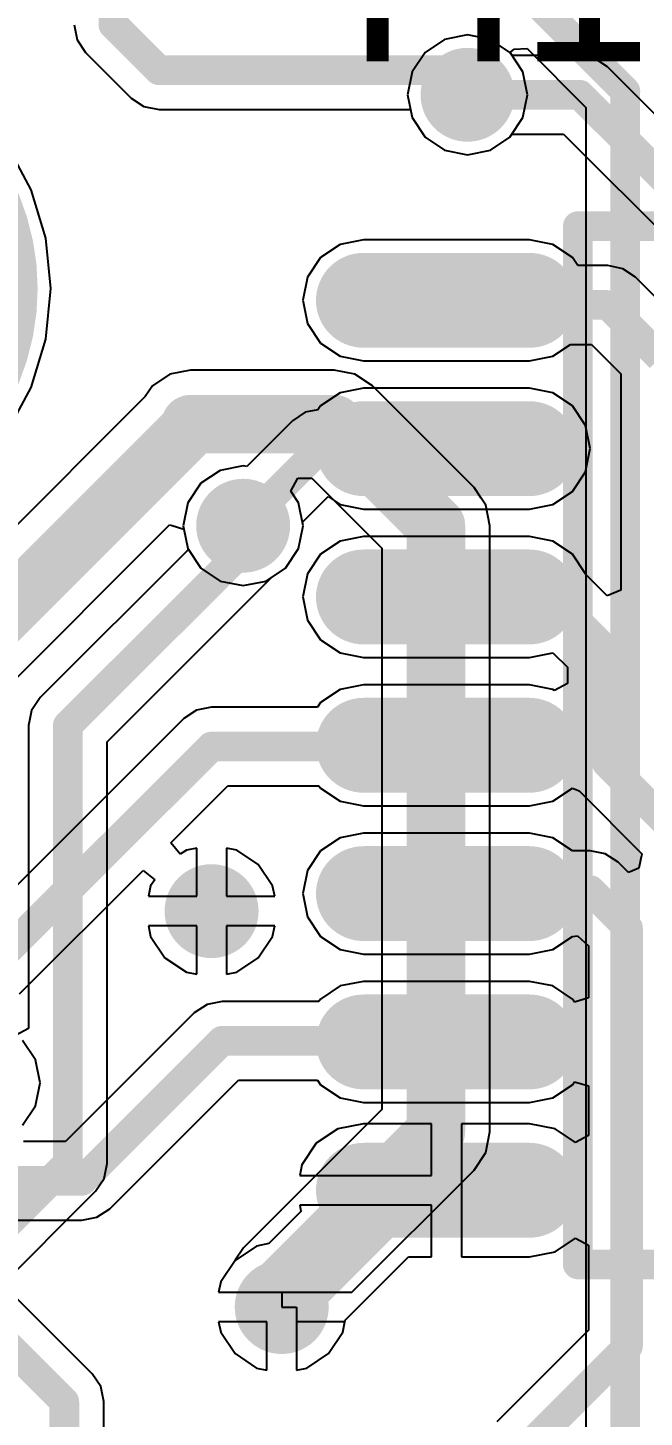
# Model space of a CAD drawing. Extents: x 60 to 151, y 116 to 276.
# Drawn here: x 80.55 to 85.82, y 171.52 to 183.42 of the extents above; entities that cross this region are included whole.
import ezdxf

# ---------------------------------------------------------------- set-up
doc = ezdxf.new("R2010")
doc.units = 0
doc.header["$MEASUREMENT"] = 0
doc.layers.get('0').update_dxf_attribs({"linetype": 'CONTINUOUS'})
for name, color, linetype in [('BOTTOMLAYER', 5, 'CONTINUOUS'), ('BOTTOMSOLDER', 6, 'CONTINUOUS'), ('MULTILAYER', 9, 'CONTINUOUS'), ('TOPLAYER', 1, 'CONTINUOUS'), ('TOPOVERLAY', 2, 'CONTINUOUS'), ('TOPPASTE', 8, 'CONTINUOUS'), ('TOPSOLDER', 216, 'CONTINUOUS'), ('VIAHOLELAYER', 16, 'CONTINUOUS')]:
    doc.layers.add(name, color=color, linetype=linetype)

# ---------------------------------------------------------------- blocks, each defined once
blk = doc.blocks.new('____14_96')
at = {"layer": 'TOPLAYER', "const_width": 0.61}
for points in [[(0.711, 0), (-0.711, 0)], [(6.999, 0), (5.577, 0)], [(0.711, -1.27), (-0.711, -1.27)], [(6.999, -1.27), (5.577, -1.27)], [(0.711, -2.54), (-0.711, -2.54)], [(6.999, -2.54), (5.577, -2.54)], [(0.711, -3.81), (-0.711, -3.81)], [(6.999, -3.81), (5.577, -3.81)], [(0.711, -5.08), (-0.711, -5.08)], [(6.999, -5.08), (5.577, -5.08)], [(0.711, -6.35), (-0.711, -6.35)], [(6.999, -6.35), (5.577, -6.35)], [(0.711, -7.62), (-0.711, -7.62)], [(6.999, -7.62), (5.577, -7.62)]]:
    blk.add_lwpolyline(points, dxfattribs=at)
at = {"layer": 'TOPLAYER', "const_width": 0.305}
for points in [[(-0.864, 0, 1), (-0.559, 0, 1)], [(0.559, 0, 1), (0.864, 0, 1)], [(5.424, 0, 1), (5.729, 0, 1)], [(6.847, 0, 1), (7.152, 0, 1)], [(-0.864, -1.27, 1), (-0.559, -1.27, 1)], [(0.559, -1.27, 1), (0.864, -1.27, 1)], [(5.424, -1.27, 1), (5.729, -1.27, 1)], [(6.847, -1.27, 1), (7.152, -1.27, 1)], [(-0.864, -2.54, 1), (-0.559, -2.54, 1)], [(0.559, -2.54, 1), (0.864, -2.54, 1)], [(5.424, -2.54, 1), (5.729, -2.54, 1)], [(6.847, -2.54, 1), (7.152, -2.54, 1)], [(-0.864, -3.81, 1), (-0.559, -3.81, 1)], [(0.559, -3.81, 1), (0.864, -3.81, 1)], [(5.424, -3.81, 1), (5.729, -3.81, 1)], [(6.847, -3.81, 1), (7.152, -3.81, 1)], [(-0.864, -5.08, 1), (-0.559, -5.08, 1)], [(0.559, -5.08, 1), (0.864, -5.08, 1)], [(5.424, -5.08, 1), (5.729, -5.08, 1)], [(6.847, -5.08, 1), (7.152, -5.08, 1)], [(-0.864, -6.35, 1), (-0.559, -6.35, 1)], [(0.559, -6.35, 1), (0.864, -6.35, 1)], [(5.424, -6.35, 1), (5.729, -6.35, 1)], [(6.847, -6.35, 1), (7.152, -6.35, 1)], [(-0.864, -7.62, 1), (-0.559, -7.62, 1)], [(0.559, -7.62, 1), (0.864, -7.62, 1)], [(5.424, -7.62, 1), (5.729, -7.62, 1)], [(6.847, -7.62, 1), (7.152, -7.62, 1)]]:
    blk.add_lwpolyline(points, format="xyb", close=True, dxfattribs=at)
at = {"layer": 'TOPOVERLAY', "const_width": 0.254}
for points in [[(1.124, -8.255), (1.124, 0.635)], [(1.124, 0.635), (2.509, 0.635)], [(3.779, 0.635), (5.164, 0.635)], [(5.164, -8.255), (5.164, 0.635)], [(1.124, -8.255), (5.164, -8.255)]]:
    blk.add_lwpolyline(points, dxfattribs=at)
at = {"layer": 'TOPOVERLAY', "const_width": 0.127}
for points in [[(1.06, 0.635, 1), (1.187, 0.635, 1)], [(1.06, 0.635, 1), (1.187, 0.635, 1)], [(2.445, 0.635, 1), (2.572, 0.635, 1)], [(2.445, 0.635, 1), (2.572, 0.635, 1)], [(3.715, 0.635, 1), (3.842, 0.635, 1)], [(3.715, 0.635, 1), (3.842, 0.635, 1)], [(5.1, 0.635, 1), (5.227, 0.635, 1)], [(5.1, 0.635, 1), (5.227, 0.635, 1)], [(1.06, -8.255, 1), (1.187, -8.255, 1)], [(1.06, -8.255, 1), (1.187, -8.255, 1)], [(5.1, -8.255, 1), (5.227, -8.255, 1)], [(5.1, -8.255, 1), (5.227, -8.255, 1)]]:
    blk.add_lwpolyline(points, format="xyb", close=True, dxfattribs=at)
at = {"layer": 'TOPOVERLAY', "const_width": 0.254}
blk.add_lwpolyline([(3.779, 0.635, -1), (2.509, 0.635)], format="xyb", dxfattribs=at)
at = {"layer": 'TOPPASTE', "const_width": 0.61}
for points in [[(0.711, 0), (-0.711, 0)], [(6.999, 0), (5.577, 0)], [(0.711, -1.27), (-0.711, -1.27)], [(6.999, -1.27), (5.577, -1.27)], [(0.711, -2.54), (-0.711, -2.54)], [(6.999, -2.54), (5.577, -2.54)], [(0.711, -3.81), (-0.711, -3.81)], [(6.999, -3.81), (5.577, -3.81)], [(0.711, -5.08), (-0.711, -5.08)], [(6.999, -5.08), (5.577, -5.08)], [(0.711, -6.35), (-0.711, -6.35)], [(6.999, -6.35), (5.577, -6.35)], [(0.711, -7.62), (-0.711, -7.62)], [(6.999, -7.62), (5.577, -7.62)]]:
    blk.add_lwpolyline(points, dxfattribs=at)
at = {"layer": 'TOPPASTE', "const_width": 0.305}
for points in [[(-0.864, 0, 1), (-0.559, 0, 1)], [(0.559, 0, 1), (0.864, 0, 1)], [(5.424, 0, 1), (5.729, 0, 1)], [(6.847, 0, 1), (7.152, 0, 1)], [(-0.864, -1.27, 1), (-0.559, -1.27, 1)], [(0.559, -1.27, 1), (0.864, -1.27, 1)], [(5.424, -1.27, 1), (5.729, -1.27, 1)], [(6.847, -1.27, 1), (7.152, -1.27, 1)], [(-0.864, -2.54, 1), (-0.559, -2.54, 1)], [(0.559, -2.54, 1), (0.864, -2.54, 1)], [(5.424, -2.54, 1), (5.729, -2.54, 1)], [(6.847, -2.54, 1), (7.152, -2.54, 1)], [(-0.864, -3.81, 1), (-0.559, -3.81, 1)], [(0.559, -3.81, 1), (0.864, -3.81, 1)], [(5.424, -3.81, 1), (5.729, -3.81, 1)], [(6.847, -3.81, 1), (7.152, -3.81, 1)], [(-0.864, -5.08, 1), (-0.559, -5.08, 1)], [(0.559, -5.08, 1), (0.864, -5.08, 1)], [(5.424, -5.08, 1), (5.729, -5.08, 1)], [(6.847, -5.08, 1), (7.152, -5.08, 1)], [(-0.864, -6.35, 1), (-0.559, -6.35, 1)], [(0.559, -6.35, 1), (0.864, -6.35, 1)], [(5.424, -6.35, 1), (5.729, -6.35, 1)], [(6.847, -6.35, 1), (7.152, -6.35, 1)], [(-0.864, -7.62, 1), (-0.559, -7.62, 1)], [(0.559, -7.62, 1), (0.864, -7.62, 1)], [(5.424, -7.62, 1), (5.729, -7.62, 1)], [(6.847, -7.62, 1), (7.152, -7.62, 1)]]:
    blk.add_lwpolyline(points, format="xyb", close=True, dxfattribs=at)
at = {"layer": 'TOPSOLDER', "const_width": 0.813}
for points in [[(0.711, 0), (-0.711, 0)], [(6.999, 0), (5.577, 0)], [(0.711, -1.27), (-0.711, -1.27)], [(6.999, -1.27), (5.577, -1.27)], [(0.711, -2.54), (-0.711, -2.54)], [(6.999, -2.54), (5.577, -2.54)], [(0.711, -3.81), (-0.711, -3.81)], [(6.999, -3.81), (5.577, -3.81)], [(0.711, -5.08), (-0.711, -5.08)], [(6.999, -5.08), (5.577, -5.08)], [(0.711, -6.35), (-0.711, -6.35)], [(6.999, -6.35), (5.577, -6.35)], [(0.711, -7.62), (-0.711, -7.62)], [(6.999, -7.62), (5.577, -7.62)]]:
    blk.add_lwpolyline(points, dxfattribs=at)
at = {"layer": 'TOPSOLDER', "const_width": 0.406}
for points in [[(-0.914, 0, 1), (-0.508, 0, 1)], [(0.508, 0, 1), (0.914, 0, 1)], [(5.374, 0, 1), (5.78, 0, 1)], [(6.796, 0, 1), (7.202, 0, 1)], [(-0.914, -1.27, 1), (-0.508, -1.27, 1)], [(0.508, -1.27, 1), (0.914, -1.27, 1)], [(5.374, -1.27, 1), (5.78, -1.27, 1)], [(6.796, -1.27, 1), (7.202, -1.27, 1)], [(-0.914, -2.54, 1), (-0.508, -2.54, 1)], [(0.508, -2.54, 1), (0.914, -2.54, 1)], [(5.374, -2.54, 1), (5.78, -2.54, 1)], [(6.796, -2.54, 1), (7.202, -2.54, 1)], [(-0.914, -3.81, 1), (-0.508, -3.81, 1)], [(0.508, -3.81, 1), (0.914, -3.81, 1)], [(5.374, -3.81, 1), (5.78, -3.81, 1)], [(6.796, -3.81, 1), (7.202, -3.81, 1)], [(-0.914, -5.08, 1), (-0.508, -5.08, 1)], [(0.508, -5.08, 1), (0.914, -5.08, 1)], [(5.374, -5.08, 1), (5.78, -5.08, 1)], [(6.796, -5.08, 1), (7.202, -5.08, 1)], [(-0.914, -6.35, 1), (-0.508, -6.35, 1)], [(0.508, -6.35, 1), (0.914, -6.35, 1)], [(5.374, -6.35, 1), (5.78, -6.35, 1)], [(6.796, -6.35, 1), (7.202, -6.35, 1)], [(-0.914, -7.62, 1), (-0.508, -7.62, 1)], [(0.508, -7.62, 1), (0.914, -7.62, 1)], [(5.374, -7.62, 1), (5.78, -7.62, 1)], [(6.796, -7.62, 1), (7.202, -7.62, 1)]]:
    blk.add_lwpolyline(points, format="xyb", close=True, dxfattribs=at)

msp = doc.modelspace()

# ---------------------------------------------------------------- linework, layer by layer
at = {"layer": 'BOTTOMLAYER'}
for p, q in [((80.945, 183.446), (80.971, 183.317)), ((80.971, 183.317), (81.044, 183.208)), ((84.676, 183.207), (84.71, 183.236)), ((84.71, 183.236), (84.821, 183.241)), ((84.821, 183.241), (85.325, 182.737)), ((81.044, 183.208), (81.044, 183.208)), ((81.044, 183.208), (81.044, 183.208)), ((81.044, 183.208), (81.044, 183.208)), ((81.044, 183.208), (81.044, 183.208)), ((81.044, 183.208), (81.434, 182.818)), ((84.786, 183.042), (84.676, 183.207)), ((84.825, 182.846), (84.786, 183.042)), ((81.434, 182.818), (81.543, 182.745)), ((81.543, 182.745), (81.672, 182.719)), ((84.786, 182.65), (84.825, 182.846)), ((85.325, 182.737), (85.325, 166.546)), ((81.672, 182.719), (83.824, 182.719)), ((83.824, 182.719), (83.838, 182.65)), ((83.838, 182.65), (83.949, 182.483)), ((84.675, 182.483), (84.786, 182.65)), ((80.577, 182.033), (80.373, 182.416)), ((83.949, 182.483), (84.116, 182.372)), ((84.508, 182.372), (84.675, 182.483)), ((84.116, 182.372), (84.312, 182.333)), ((84.312, 182.333), (84.508, 182.372)), ((80.703, 181.618), (80.577, 182.033)), ((80.746, 181.186), (80.703, 181.618)), ((80.703, 180.754), (80.746, 181.186)), ((80.577, 180.339), (80.703, 180.754)), ((81.942, 180.488), (81.765, 180.453)), ((83.172, 180.488), (81.942, 180.488)), ((83.349, 180.453), (83.172, 180.488)), ((83.172, 180.488), (83.172, 180.488)), ((81.765, 180.453), (81.615, 180.353)), ((83.499, 180.353), (83.349, 180.453)), ((81.555, 180.262), (77.971, 176.678)), ((80.373, 179.956), (80.577, 180.339)), ((81.615, 180.353), (81.555, 180.262)), ((84.369, 179.483), (83.499, 180.353)), ((82.799, 179.452), (82.859, 179.564)), ((82.859, 179.564), (82.981, 179.564)), ((82.981, 179.564), (83.58, 178.965)), ((82.866, 179.352), (82.799, 179.452)), ((84.429, 179.393), (84.369, 179.483)), ((84.369, 179.483), (84.369, 179.483)), ((82.905, 179.156), (82.866, 179.352)), ((84.469, 179.333), (84.429, 179.393)), ((84.504, 179.156), (84.469, 179.333)), ((78.489, 175.889), (81.763, 179.164)), ((81.763, 179.164), (81.763, 179.164)), ((81.763, 179.164), (81.763, 179.164)), ((81.763, 179.164), (81.785, 179.157)), ((81.785, 179.157), (81.885, 179.127)), ((81.885, 179.127), (81.885, 179.127)), ((81.885, 179.127), (81.918, 178.96)), ((82.866, 178.96), (82.905, 179.156)), ((84.504, 173.966), (84.504, 179.156)), ((81.923, 178.953), (80.654, 177.684)), ((81.918, 178.96), (81.923, 178.953)), ((82.755, 178.793), (82.866, 178.96)), ((83.58, 178.965), (83.58, 174.157)), ((81.229, 177.307), (82.63, 178.708)), ((82.63, 178.708), (82.632, 178.711)), ((82.63, 178.708), (82.63, 178.708)), ((82.63, 178.708), (82.63, 178.708)), ((82.632, 178.711), (82.755, 178.793)), ((80.654, 177.684), (80.581, 177.575)), ((80.581, 177.575), (80.555, 177.446)), ((80.555, 177.446), (80.555, 174.85)), ((81.229, 173.696), (81.229, 177.307)), ((80.555, 174.85), (80.443, 174.79)), ((83.58, 174.157), (82.395, 172.973)), ((84.469, 173.789), (84.504, 173.966)), ((84.504, 173.966), (84.504, 173.966)), ((81.203, 173.567), (81.229, 173.696)), ((81.229, 173.696), (81.229, 173.696)), ((81.229, 173.696), (81.229, 173.696)), ((81.229, 173.696), (81.229, 173.696)), ((84.369, 173.639), (84.469, 173.789)), ((84.469, 173.789), (84.469, 173.789)), ((84.469, 173.789), (84.469, 173.789)), ((83.322, 172.593), (84.369, 173.639)), ((84.369, 173.639), (84.369, 173.639)), ((74.29, 166.617), (81.13, 173.458)), ((81.13, 173.458), (81.203, 173.567)), ((82.323, 172.865), (82.2, 172.682)), ((82.324, 172.867), (82.323, 172.865)), ((82.395, 172.973), (82.324, 172.867)), ((82.2, 172.682), (82.182, 172.593)), ((82.182, 172.593), (83.322, 172.593)), ((82.595, 172.339), (82.182, 172.339)), ((82.182, 172.339), (82.2, 172.25)), ((82.595, 171.926), (82.595, 172.339)), ((83.262, 172.339), (82.849, 172.339)), ((82.849, 172.339), (82.849, 171.926)), ((83.244, 172.25), (83.262, 172.339)), ((82.2, 172.25), (82.323, 172.067)), ((83.121, 172.067), (83.244, 172.25)), ((82.323, 172.067), (82.506, 171.944)), ((82.938, 171.944), (83.121, 172.067)), ((82.506, 171.944), (82.595, 171.926)), ((82.849, 171.926), (82.938, 171.944))]:
    msp.add_line(p, q, dxfattribs=at)
for points, const_width in [([(81.282, 183.446), (81.282, 183.956)], 0.254), ([(84.552, 183.986), (85.662, 182.876)], 0.254), ([(81.282, 183.446), (81.672, 183.056)], 0.254), ([(81.672, 183.056), (84.102, 183.056)], 0.254), ([(84.102, 183.056), (84.312, 182.846)], 0.254), ([(85.662, 166.166), (85.662, 182.876)], 0.254), ([(78.162, 176.216), (81.972, 180.026)], 0.5), ([(81.942, 180.026), (83.172, 180.026)], 0.5), ([(83.172, 180.026), (84.042, 179.156)], 0.5), ([(84.042, 173.966), (84.042, 179.156)], 0.5), ([(82.392, 178.946), (82.392, 179.186)], 0.254), ([(80.892, 177.446), (82.392, 178.946)], 0.254), ([(80.892, 173.696), (80.892, 177.446)], 0.254), ([(82.722, 172.646), (84.042, 173.966)], 0.5), ([(73.992, 166.796), (80.892, 173.696)], 0.254), ([(82.722, 172.466), (82.722, 172.646)], 0.5)]:
    msp.add_lwpolyline(points, dxfattribs=dict(at, const_width=const_width))
for points, const_width in [([(81.218, 183.446, 1), (81.345, 183.446, 1)], 0.127), ([(81.218, 183.446, 1), (81.345, 183.446, 1)], 0.127), ([(81.609, 183.056, 1), (81.736, 183.056, 1)], 0.127), ([(81.609, 183.056, 1), (81.736, 183.056, 1)], 0.127), ([(84.038, 183.056, 1), (84.165, 183.056, 1)], 0.127), ([(84.038, 183.056, 1), (84.165, 183.056, 1)], 0.127), ([(84.162, 182.846, 1), (84.462, 182.846, 1)], 0.3), ([(84.249, 182.846, 1), (84.376, 182.846, 1)], 0.127), ([(85.599, 182.876, 1), (85.726, 182.876, 1)], 0.127), ([(85.599, 182.876, 1), (85.726, 182.876, 1)], 0.127), ([(81.817, 180.026, 1), (82.067, 180.026, 1)], 0.25), ([(81.847, 180.026, 1), (82.097, 180.026, 1)], 0.25), ([(83.047, 180.026, 1), (83.297, 180.026, 1)], 0.25), ([(83.047, 180.026, 1), (83.297, 180.026, 1)], 0.25), ([(82.242, 179.156, 1), (82.542, 179.156, 1)], 0.3), ([(83.917, 179.156, 1), (84.167, 179.156, 1)], 0.25), ([(83.917, 179.156, 1), (84.167, 179.156, 1)], 0.25), ([(82.328, 179.186, 1), (82.455, 179.186, 1)], 0.127), ([(82.328, 178.946, 1), (82.455, 178.946, 1)], 0.127), ([(82.328, 178.946, 1), (82.455, 178.946, 1)], 0.127), ([(80.828, 177.446, 1), (80.955, 177.446, 1)], 0.127), ([(80.828, 177.446, 1), (80.955, 177.446, 1)], 0.127), ([(81.972, 175.856, 1), (82.272, 175.856, 1)], 0.3), ([(83.917, 173.966, 1), (84.167, 173.966, 1)], 0.25), ([(83.917, 173.966, 1), (84.167, 173.966, 1)], 0.25), ([(80.828, 173.696, 1), (80.955, 173.696, 1)], 0.127), ([(80.828, 173.696, 1), (80.955, 173.696, 1)], 0.127), ([(82.597, 172.646, 1), (82.847, 172.646, 1)], 0.25), ([(82.597, 172.646, 1), (82.847, 172.646, 1)], 0.25), ([(82.572, 172.466, 1), (82.872, 172.466, 1)], 0.3), ([(82.597, 172.466, 1), (82.847, 172.466, 1)], 0.25)]:
    msp.add_lwpolyline(points, format="xyb", close=True, dxfattribs=dict(at, const_width=const_width))
at = {"layer": 'BOTTOMSOLDER'}
for points, const_width in [([(77.481, 181.186, 1), (79.583, 181.186, 1)], 2.102), ([(84.111, 182.846, 1), (84.513, 182.846, 1)], 0.402), ([(82.191, 179.156, 1), (82.593, 179.156, 1)], 0.402), ([(81.921, 175.856, 1), (82.323, 175.856, 1)], 0.402), ([(82.521, 172.466, 1), (82.923, 172.466, 1)], 0.402)]:
    msp.add_lwpolyline(points, format="xyb", close=True, dxfattribs=dict(at, const_width=const_width))
at = {"layer": 'MULTILAYER', "const_width": 0.3}
for points in [[(84.162, 182.846, 1), (84.462, 182.846, 1)], [(82.242, 179.156, 1), (82.542, 179.156, 1)], [(81.972, 175.856, 1), (82.272, 175.856, 1)], [(82.572, 172.466, 1), (82.872, 172.466, 1)]]:
    msp.add_lwpolyline(points, format="xyb", close=True, dxfattribs=at)
at = {"layer": 'TOPLAYER'}
for p, q in [((84.312, 183.359), (84.116, 183.32)), ((84.508, 183.32), (84.312, 183.359)), ((84.116, 183.32), (83.949, 183.209)), ((84.675, 183.209), (84.508, 183.32)), ((83.949, 183.209), (83.838, 183.042)), ((84.692, 183.183), (84.675, 183.209)), ((85.272, 183.183), (84.692, 183.183)), ((85.401, 183.157), (85.272, 183.183)), ((85.51, 183.084), (85.401, 183.157)), ((83.838, 183.042), (83.799, 182.846)), ((86.678, 181.916), (85.51, 183.084)), ((83.799, 182.846), (83.838, 182.65)), ((83.838, 182.65), (83.949, 182.483)), ((84.675, 182.483), (84.692, 182.509)), ((84.692, 182.509), (85.133, 182.509)), ((85.133, 182.509), (86.195, 181.447)), ((80.577, 182.033), (80.373, 182.416)), ((83.949, 182.483), (84.116, 182.372)), ((84.508, 182.372), (84.675, 182.483)), ((84.116, 182.372), (84.312, 182.333)), ((84.312, 182.333), (84.508, 182.372)), ((80.703, 181.618), (80.577, 182.033)), ((80.746, 181.186), (80.703, 181.618)), ((83.223, 181.565), (83.055, 181.452)), ((83.421, 181.604), (83.223, 181.565)), ((84.843, 181.604), (83.421, 181.604)), ((85.041, 181.565), (84.843, 181.604)), ((85.209, 181.452), (85.041, 181.565)), ((83.055, 181.452), (82.942, 181.284)), ((85.256, 181.383), (85.209, 181.452)), ((85.512, 181.383), (85.256, 181.383)), ((85.641, 181.357), (85.512, 181.383)), ((85.75, 181.284), (85.641, 181.357)), ((82.942, 181.284), (82.903, 181.086)), ((86.078, 180.956), (85.75, 181.284)), ((80.703, 180.754), (80.746, 181.186)), ((82.903, 181.086), (82.942, 180.888)), ((82.942, 180.888), (83.055, 180.72)), ((80.577, 180.339), (80.703, 180.754)), ((83.055, 180.72), (83.223, 180.607)), ((83.223, 180.607), (83.421, 180.568)), ((84.843, 180.568), (85.041, 180.607)), ((85.041, 180.607), (85.194, 180.709)), ((85.194, 180.709), (85.373, 180.709)), ((85.373, 180.709), (85.625, 180.457)), ((83.421, 180.568), (84.843, 180.568)), ((85.625, 180.457), (85.625, 178.605)), ((80.373, 179.956), (80.577, 180.339)), ((83.223, 180.295), (83.055, 180.182)), ((83.421, 180.334), (83.223, 180.295)), ((84.843, 180.334), (83.421, 180.334)), ((85.041, 180.295), (84.843, 180.334)), ((85.209, 180.182), (85.041, 180.295)), ((82.923, 180.127), (82.814, 180.054)), ((83.032, 180.149), (82.923, 180.127)), ((83.055, 180.182), (83.032, 180.149)), ((85.322, 180.014), (85.209, 180.182)), ((82.814, 180.054), (82.423, 179.663)), ((85.361, 179.816), (85.322, 180.014)), ((85.322, 179.618), (85.361, 179.816)), ((82.392, 179.669), (82.196, 179.63)), ((82.423, 179.663), (82.392, 179.669)), ((82.196, 179.63), (82.029, 179.519)), ((85.209, 179.45), (85.322, 179.618)), ((82.029, 179.519), (81.918, 179.352)), ((82.899, 179.187), (83.119, 179.407)), ((83.119, 179.407), (83.223, 179.337)), ((85.041, 179.337), (85.209, 179.45)), ((81.918, 179.352), (81.879, 179.156)), ((83.223, 179.337), (83.421, 179.298)), ((83.421, 179.298), (84.843, 179.298)), ((84.843, 179.298), (85.041, 179.337)), ((82.905, 179.156), (82.899, 179.187)), ((81.879, 179.156), (81.918, 178.96)), ((82.866, 178.96), (82.905, 179.156)), ((83.421, 179.064), (83.223, 179.025)), ((84.843, 179.064), (83.421, 179.064)), ((85.041, 179.025), (84.843, 179.064)), ((81.918, 178.96), (82.029, 178.793)), ((82.755, 178.793), (82.866, 178.96)), ((83.223, 179.025), (83.055, 178.912)), ((85.209, 178.912), (85.041, 179.025)), ((83.055, 178.912), (82.942, 178.744)), ((85.322, 178.744), (85.209, 178.912)), ((82.029, 178.793), (82.196, 178.682)), ((82.588, 178.682), (82.755, 178.793)), ((82.942, 178.744), (82.903, 178.546)), ((85.322, 178.742), (85.322, 178.744)), ((85.508, 178.556), (85.322, 178.742)), ((82.196, 178.682), (82.392, 178.643)), ((82.392, 178.643), (82.588, 178.682)), ((85.625, 178.605), (85.508, 178.556)), ((82.903, 178.546), (82.942, 178.348)), ((82.942, 178.348), (83.055, 178.18)), ((83.055, 178.18), (83.223, 178.067)), ((83.223, 178.067), (83.421, 178.028)), ((83.421, 178.028), (84.843, 178.028)), ((84.843, 178.028), (85.041, 178.067)), ((85.041, 178.067), (85.043, 178.069)), ((85.043, 178.069), (85.168, 177.944)), ((85.168, 177.944), (85.168, 177.805)), ((83.223, 177.755), (83.055, 177.642)), ((83.421, 177.794), (83.223, 177.755)), ((84.843, 177.794), (83.421, 177.794)), ((85.041, 177.755), (84.843, 177.794)), ((85.056, 177.745), (85.041, 177.755)), ((85.168, 177.805), (85.056, 177.745)), ((83.055, 177.642), (83.028, 177.603)), ((81.884, 177.504), (79.904, 175.524)), ((81.993, 177.577), (81.884, 177.504)), ((82.122, 177.603), (81.993, 177.577)), ((83.028, 177.603), (82.122, 177.603)), ((81.774, 176.442), (82.261, 176.929)), ((82.261, 176.929), (83.041, 176.929)), ((83.041, 176.929), (83.055, 176.91)), ((83.055, 176.91), (83.223, 176.797)), ((85.041, 176.797), (85.209, 176.91)), ((85.209, 176.91), (85.209, 176.91)), ((85.209, 176.91), (85.209, 176.91)), ((85.209, 176.91), (85.267, 176.885)), ((83.223, 176.797), (83.421, 176.758)), ((84.843, 176.758), (85.041, 176.797)), ((85.267, 176.885), (85.267, 176.885)), ((85.267, 176.885), (85.267, 176.885)), ((85.267, 176.885), (85.267, 176.885)), ((85.267, 176.885), (85.804, 176.348)), ((83.421, 176.758), (84.843, 176.758)), ((81.854, 176.343), (81.774, 176.442)), ((83.223, 176.485), (83.055, 176.372)), ((83.421, 176.524), (83.223, 176.485)), ((84.843, 176.524), (83.421, 176.524)), ((85.041, 176.485), (84.843, 176.524)), ((85.209, 176.373), (85.041, 176.485)), ((81.906, 176.378), (81.854, 176.343)), ((81.995, 176.396), (81.906, 176.378)), ((81.995, 175.983), (81.995, 176.396)), ((82.338, 176.378), (82.249, 176.396)), ((82.249, 176.396), (82.249, 175.983)), ((82.521, 176.255), (82.338, 176.378)), ((83.055, 176.372), (82.942, 176.204)), ((85.362, 176.373), (85.209, 176.373)), ((85.491, 176.347), (85.362, 176.373)), ((85.6, 176.274), (85.491, 176.347)), ((85.804, 176.348), (85.779, 176.224)), ((80.479, 175.147), (81.536, 176.204)), ((81.536, 176.204), (81.635, 176.124)), ((82.644, 176.072), (82.521, 176.255)), ((82.942, 176.204), (82.903, 176.006)), ((85.688, 176.186), (85.6, 176.274)), ((85.779, 176.224), (85.688, 176.186)), ((81.635, 176.124), (81.6, 176.072)), ((81.6, 176.072), (81.582, 175.983)), ((81.582, 175.983), (81.995, 175.983)), ((82.249, 175.983), (82.662, 175.983)), ((82.662, 175.983), (82.644, 176.072)), ((82.903, 176.006), (82.942, 175.808)), ((81.995, 175.729), (81.582, 175.729)), ((81.582, 175.729), (81.6, 175.64)), ((81.995, 175.316), (81.995, 175.729)), ((82.662, 175.729), (82.249, 175.729)), ((82.249, 175.729), (82.249, 175.316)), ((82.644, 175.64), (82.662, 175.729)), ((82.942, 175.808), (83.055, 175.64)), ((81.6, 175.64), (81.723, 175.457)), ((82.521, 175.457), (82.644, 175.64)), ((83.055, 175.64), (83.223, 175.527)), ((85.041, 175.527), (85.209, 175.64)), ((85.209, 175.64), (85.254, 175.644)), ((85.254, 175.644), (85.348, 175.559)), ((83.223, 175.527), (83.421, 175.488)), ((83.421, 175.488), (84.843, 175.488)), ((84.843, 175.488), (85.041, 175.527)), ((85.348, 175.559), (85.348, 175.113)), ((81.723, 175.457), (81.906, 175.334)), ((82.338, 175.334), (82.521, 175.457)), ((81.906, 175.334), (81.995, 175.316)), ((82.249, 175.316), (82.338, 175.334)), ((83.421, 175.254), (83.223, 175.215)), ((84.843, 175.254), (83.421, 175.254)), ((85.041, 175.215), (84.843, 175.254)), ((83.223, 175.215), (83.055, 175.102)), ((85.209, 175.102), (85.041, 175.215)), ((82.083, 175.057), (81.974, 174.984)), ((82.212, 175.083), (82.083, 175.057)), ((83.041, 175.083), (82.212, 175.083)), ((83.055, 175.102), (83.041, 175.083)), ((85.227, 175.077), (85.209, 175.102)), ((85.348, 175.113), (85.227, 175.077)), ((81.974, 174.984), (80.873, 173.883)), ((80.616, 174.582), (80.505, 174.749)), ((80.655, 174.386), (80.616, 174.582)), ((81.25, 173.308), (82.351, 174.409)), ((82.351, 174.409), (83.028, 174.409)), ((83.028, 174.409), (83.055, 174.37)), ((80.616, 174.19), (80.655, 174.386)), ((83.055, 174.37), (83.223, 174.257)), ((85.041, 174.257), (85.209, 174.37)), ((85.209, 174.37), (85.227, 174.395)), ((85.227, 174.395), (85.348, 174.359)), ((85.348, 174.359), (85.348, 173.935)), ((80.505, 174.023), (80.616, 174.19)), ((83.223, 174.257), (83.421, 174.218)), ((83.421, 174.218), (84.843, 174.218)), ((84.843, 174.218), (85.041, 174.257)), ((83.203, 173.992), (83.018, 173.869)), ((83.421, 174.036), (83.203, 173.992)), ((84.005, 174.036), (83.421, 174.036)), ((84.005, 173.593), (84.005, 174.036)), ((84.843, 174.036), (84.259, 174.036)), ((84.259, 174.036), (84.259, 173.466)), ((85.061, 173.992), (84.843, 174.036)), ((85.236, 173.876), (85.061, 173.992)), ((85.348, 173.935), (85.236, 173.876)), ((80.873, 173.883), (80.513, 173.883)), ((83.018, 173.869), (82.894, 173.684)), ((82.894, 173.684), (82.876, 173.593)), ((82.876, 173.593), (84.005, 173.593)), ((84.259, 173.466), (84.259, 172.896)), ((84.005, 173.339), (82.876, 173.339)), ((82.876, 173.339), (82.887, 173.285)), ((84.005, 172.896), (84.005, 173.339)), ((81.012, 173.209), (81.141, 173.235)), ((81.141, 173.235), (81.25, 173.308)), ((81.25, 173.308), (81.25, 173.308)), ((81.25, 173.308), (81.25, 173.308)), ((82.887, 173.285), (82.611, 173.009)), ((79.951, 173.209), (81.012, 173.209)), ((81.1, 171.894), (79.902, 173.092)), ((82.506, 172.988), (82.323, 172.865)), ((82.611, 173.009), (82.506, 172.988)), ((85.061, 172.94), (85.236, 173.056)), ((85.236, 173.056), (85.348, 172.997)), ((85.348, 172.997), (85.348, 172.268)), ((82.323, 172.865), (82.2, 172.682)), ((83.265, 172.355), (83.806, 172.896)), ((83.806, 172.896), (84.005, 172.896)), ((84.259, 172.896), (84.843, 172.896)), ((84.843, 172.896), (85.061, 172.94)), ((82.2, 172.682), (82.182, 172.593)), ((82.182, 172.593), (82.722, 172.593)), ((82.722, 172.593), (82.722, 172.466)), ((82.722, 172.466), (82.849, 172.466)), ((82.849, 172.466), (82.849, 171.926)), ((82.595, 172.339), (82.182, 172.339)), ((82.182, 172.339), (82.2, 172.25)), ((82.595, 171.926), (82.595, 172.339)), ((83.244, 172.25), (83.265, 172.355)), ((85.348, 172.268), (84.563, 171.483)), ((82.2, 172.25), (82.323, 172.067)), ((83.121, 172.067), (83.244, 172.25)), ((82.323, 172.067), (82.506, 171.944)), ((82.938, 171.944), (83.121, 172.067)), ((82.506, 171.944), (82.595, 171.926)), ((82.849, 171.926), (82.938, 171.944)), ((81.173, 171.785), (81.1, 171.894)), ((81.199, 171.656), (81.173, 171.785)), ((81.199, 167.433), (81.199, 171.656))]:
    msp.add_line(p, q, dxfattribs=at)
for points, const_width in [([(84.162, 182.846, 1), (84.462, 182.846, 1)], 0.3), ([(84.249, 182.846, 1), (84.376, 182.846, 1)], 0.127), ([(85.209, 182.846, 1), (85.336, 182.846, 1)], 0.127), ([(85.209, 182.846, 1), (85.336, 182.846, 1)], 0.127), ([(84.099, 181.046, 1), (84.226, 181.046, 1)], 0.127), ([(85.449, 181.046, 1), (85.576, 181.046, 1)], 0.127), ([(85.449, 181.046, 1), (85.576, 181.046, 1)], 0.127), ([(82.988, 179.816, 1), (83.115, 179.816, 1)], 0.127), ([(82.988, 179.816, 1), (83.115, 179.816, 1)], 0.127), ([(84.069, 179.816, 1), (84.196, 179.816, 1)], 0.127), ([(82.242, 179.156, 1), (82.542, 179.156, 1)], 0.3), ([(82.328, 179.156, 1), (82.455, 179.156, 1)], 0.127), ([(84.069, 178.546, 1), (84.196, 178.546, 1)], 0.127), ([(84.979, 178.546, 1), (85.106, 178.546, 1)], 0.127), ([(84.979, 178.546, 1), (85.106, 178.546, 1)], 0.127), ([(85.441, 178.083, 1), (85.568, 178.083, 1)], 0.127), ([(85.441, 178.083, 1), (85.568, 178.083, 1)], 0.127), ([(82.058, 177.266, 1), (82.185, 177.266, 1)], 0.127), ([(82.058, 177.266, 1), (82.185, 177.266, 1)], 0.127), ([(84.099, 177.266, 1), (84.226, 177.266, 1)], 0.127), ([(85.441, 177.123, 1), (85.568, 177.123, 1)], 0.127), ([(85.441, 177.123, 1), (85.568, 177.123, 1)], 0.127), ([(81.972, 175.856, 1), (82.272, 175.856, 1)], 0.3), ([(84.129, 176.036, 1), (84.256, 176.036, 1)], 0.127), ([(85.299, 176.036, 1), (85.426, 176.036, 1)], 0.127), ([(85.299, 176.036, 1), (85.426, 176.036, 1)], 0.127), ([(85.621, 175.713, 1), (85.748, 175.713, 1)], 0.127), ([(85.621, 175.713, 1), (85.748, 175.713, 1)], 0.127), ([(82.148, 174.746, 1), (82.275, 174.746, 1)], 0.127), ([(82.148, 174.746, 1), (82.275, 174.746, 1)], 0.127), ([(84.099, 174.746, 1), (84.226, 174.746, 1)], 0.127), ([(83.647, 173.516, 1), (83.897, 173.516, 1)], 0.25), ([(83.647, 173.516, 1), (83.897, 173.516, 1)], 0.25), ([(83.977, 173.516, 1), (84.227, 173.516, 1)], 0.25), ([(80.948, 173.546, 1), (81.075, 173.546, 1)], 0.127), ([(80.948, 173.546, 1), (81.075, 173.546, 1)], 0.127), ([(82.572, 172.466, 1), (82.872, 172.466, 1)], 0.3), ([(82.597, 172.466, 1), (82.847, 172.466, 1)], 0.25), ([(85.621, 172.129, 1), (85.748, 172.129, 1)], 0.127), ([(85.621, 172.129, 1), (85.748, 172.129, 1)], 0.127), ([(80.798, 171.656, 1), (80.925, 171.656, 1)], 0.127), ([(80.798, 171.656, 1), (80.925, 171.656, 1)], 0.127)]:
    msp.add_lwpolyline(points, format="xyb", close=True, dxfattribs=dict(at, const_width=const_width))
for points, const_width in [([(84.312, 182.846), (85.272, 182.846)], 0.254), ([(85.272, 182.846), (86.532, 181.586)], 0.254), ([(84.162, 181.046), (85.512, 181.046)], 0.254), ([(85.512, 181.046), (85.962, 180.596)], 0.254), ([(82.392, 179.156), (83.052, 179.816)], 0.254), ([(83.052, 179.816), (84.132, 179.816)], 0.254), ([(84.132, 178.546), (85.042, 178.546)], 0.254), ([(85.042, 178.546), (85.505, 178.083)], 0.254), ([(85.505, 177.123), (85.505, 178.083)], 0.254), ([(80.142, 175.286), (82.122, 177.266)], 0.254), ([(82.122, 177.266), (84.162, 177.266)], 0.254), ([(85.505, 177.123), (86.142, 176.486)], 0.254), ([(76.512, 176.006), (80.862, 171.656)], 0.254), ([(84.192, 176.036), (85.362, 176.036)], 0.254), ([(85.362, 176.036), (85.685, 175.713)], 0.254), ([(85.685, 172.129), (85.685, 175.713)], 0.254), ([(81.012, 173.546), (82.212, 174.746)], 0.254), ([(82.212, 174.746), (84.162, 174.746)], 0.254), ([(82.722, 172.466), (83.772, 173.516)], 0.5), ([(83.772, 173.516), (84.102, 173.516)], 0.5), ([(79.902, 173.546), (81.012, 173.546)], 0.254), ([(84.702, 171.146), (85.685, 172.129)], 0.254), ([(80.862, 167.096), (80.862, 171.656)], 0.254)]:
    msp.add_lwpolyline(points, dxfattribs=dict(at, const_width=const_width))
at = {"layer": 'TOPSOLDER'}
for points, const_width in [([(77.481, 181.186, 1), (79.583, 181.186, 1)], 2.102), ([(84.111, 182.846, 1), (84.513, 182.846, 1)], 0.402), ([(82.191, 179.156, 1), (82.593, 179.156, 1)], 0.402), ([(81.921, 175.856, 1), (82.323, 175.856, 1)], 0.402), ([(82.521, 172.466, 1), (82.923, 172.466, 1)], 0.402)]:
    msp.add_lwpolyline(points, format="xyb", close=True, dxfattribs=dict(at, const_width=const_width))
at = {"layer": 'VIAHOLELAYER', "const_width": 0.15}
for points in [[(84.237, 182.846, 1), (84.387, 182.846, 1)], [(82.317, 179.156, 1), (82.467, 179.156, 1)], [(82.047, 175.856, 1), (82.197, 175.856, 1)], [(82.647, 172.466, 1), (82.797, 172.466, 1)]]:
    msp.add_lwpolyline(points, format="xyb", close=True, dxfattribs=at)

# ---------------------------------------------------------------- block references
msp.add_blockref('____14_96', (84.132, 181.086))

# ---------------------------------------------------------------- texts
at = {"layer": 'TOPOVERLAY'}
msp.add_text('H1', height=1.524, dxfattribs=at).set_placement((83.281, 183.131))

doc.saveas('drawing.dxf')
